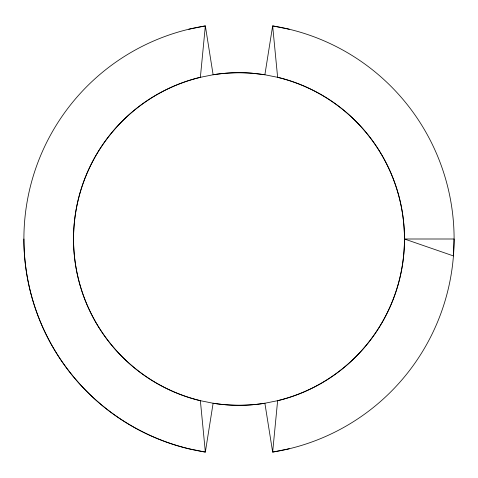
<?xml version="1.0" encoding="UTF-8"?>
<svg xmlns="http://www.w3.org/2000/svg" width="478" height="478" viewBox="0 0 478 478"><rect width="100%" height="100%" fill="white"/><g stroke="black" fill="none" stroke-linecap="round" stroke-linejoin="round"><path stroke-width="0.72" d="M188.786 29.23L205.349 25.926L213.116 74.765A166.284 165.46 -90 0 1 264.884 74.765L277.628 77.311A166.29 165.46 90 0 1 404.466 239L453.437 255.927L454.1 239A215.733 215.1 -90 0 0 272.651 25.926L264.884 74.765L251.984 73.224A166.284 165.46 -90 0 0 213.116 74.759L200.372 77.311A166.284 165.46 90 0 0 73.54 239A166.284 165.46 -90 0 0 200.372 400.689L205.349 452.074L188.786 448.77A215.733 215.1 90 0 1 23.9 239A215.733 215.1 -90 0 1 205.349 25.926L200.372 77.311A166.29 165.46 90 0 0 74.048 252.049A166.284 165.46 -90 0 0 200.372 400.689L213.116 403.241A166.284 165.46 -90 0 0 264.884 403.241L277.628 400.689A166.29 165.46 90 0 0 404.466 239L454.1 239A215.733 215.1 -90 0 1 272.651 452.074L264.884 403.235A166.284 165.46 -90 0 1 213.116 403.235L205.349 452.074A215.733 215.1 -90 0 1 23.9 239M289.214 448.77L272.651 452.074L277.628 400.689A166.284 165.46 -90 0 0 404.46 239A166.284 165.46 90 0 0 277.628 77.311L272.651 25.926L289.214 29.23"/></g></svg>
